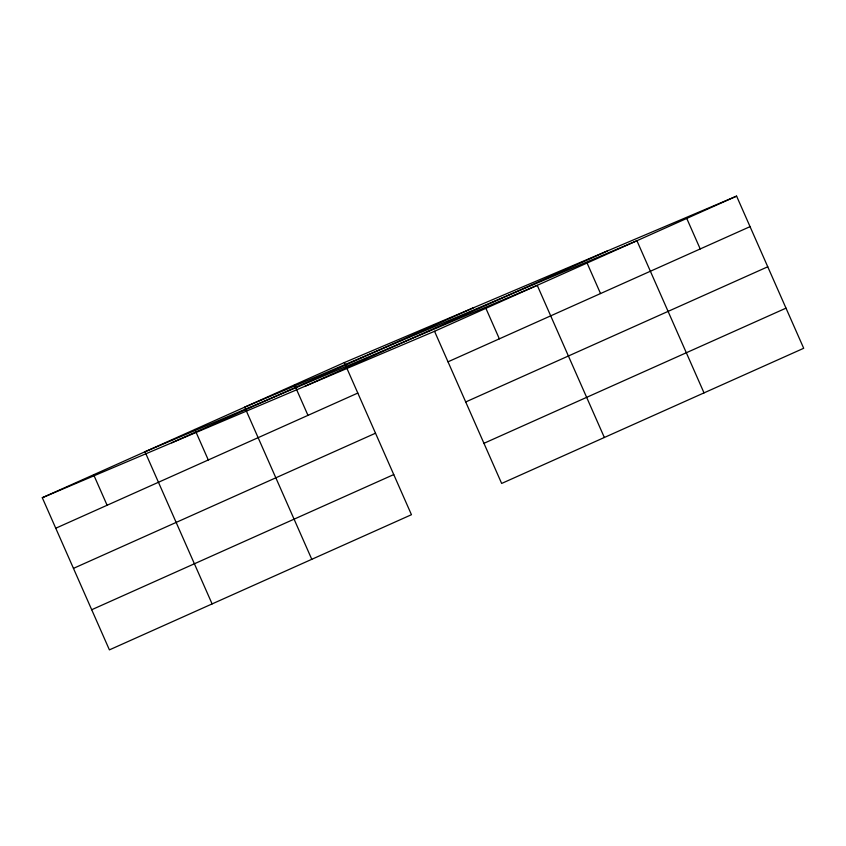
<?xml version="1.0" encoding="UTF-8"?>
<svg xmlns="http://www.w3.org/2000/svg" width="846" height="846" viewBox="0 0 846 846"><rect width="100%" height="100%" fill="white"/><g stroke="black" fill="none" stroke-linecap="round" stroke-linejoin="round"><path stroke-width="1.27" d="M42.3 497.723L344.354 362.553L736.591 196.124L803.7 348.277L501.646 483.447L434.548 331.294L42.3 497.723L109.409 649.876L411.452 514.706L344.354 362.553M171.738 442.796L473.792 307.627M305.099 386.22L607.153 251.051M434.548 331.294L736.591 196.124M55.762 528.232L357.805 393.062M447.999 361.813L750.053 226.643M73.465 568.375L375.508 433.205M465.712 401.956L767.756 266.786M91.706 609.733L393.75 474.564M483.944 443.315L785.997 308.145M686.751 218.427L700.213 248.946M704.02 392.882L636.922 240.729L244.674 407.159L311.783 559.312M587.082 263.032L600.533 293.551M604.351 437.498L537.242 285.345L144.994 451.764L212.103 603.917M485.89 308.314L499.352 338.834M294.514 384.856L307.976 415.365M194.834 429.461L208.296 459.981M93.652 474.743L107.104 505.252"/></g></svg>
